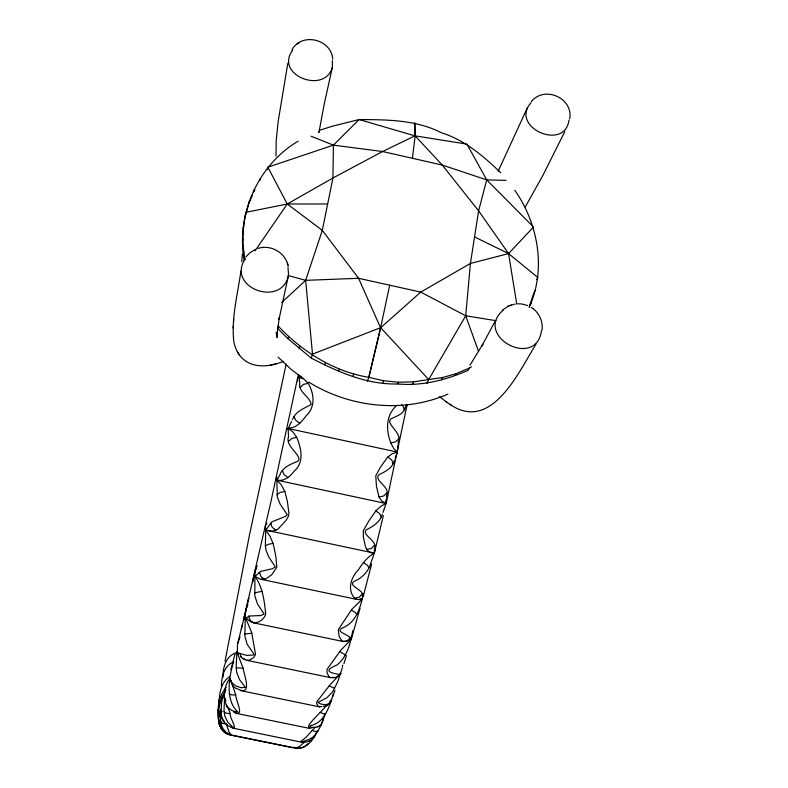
<?xml version="1.0" encoding="UTF-8"?>
<svg xmlns="http://www.w3.org/2000/svg" width="788" height="788" viewBox="0 0 788 788"><rect width="100%" height="100%" fill="white"/><g stroke="black" fill="none" stroke-linecap="round" stroke-linejoin="round"><path stroke-width="1.18" d="M218.995 705.93L219.005 707.289M239.995 636.921L237.474 644.466L237.375 652.789L246.792 655.429L253.795 654.936L253.815 653.882L247.156 644.308L244.792 635.877L245.432 612.837L246.23 608.464L247.915 604.613M352.748 630.705C350.611 642.791 347.232 656.808 337.106 664.905C323.572 670.539 328.537 672.666 339.904 674.538M219.005 705.506C219.182 695.292 220.049 683.097 229.377 676.882M223.083 677C222.728 667.515 225.92 655.872 236.104 652.848M500.764 172.808C483.418 156.024 464.753 140.067 441.31 132.709C415.857 119.717 386.997 119.707 359.092 119.549L333.413 145.15L332.94 177.999L322.302 230.362L305.655 280.351L312.501 354.127L311.299 358.156C338.239 371.975 366.893 384.83 397.822 383.943C422.161 386.219 445.988 380.003 468.151 370.33L469.303 368.055L471.401 366.834M394.236 461.039C392.375 467.964 385.578 471.559 379.58 474.386C371.985 479.606 390.976 486.935 386.672 495.248M383.027 512.387L386.307 502.882L385.687 500.932M405.16 408.036C403.397 414.212 396.512 416.163 391.38 418.635C383.963 423.077 403.092 432.957 398.255 441.92M231.081 735.155C215.873 732.663 217.163 713.376 220.344 702.197L219.231 699.793L219.458 704.068M240.901 271.171C237.68 294.426 231.16 317.997 233.819 341.637C235.031 348.188 238.035 354.492 243.059 358.973C254.041 368.843 270.481 366.627 283.079 361.534M228.816 679.808C221.921 690.101 221.724 711.19 237.858 711.909C225.299 700.739 228.717 677.769 233.415 662.442M218.759 713.13L220.266 716.824L218.759 713.13C218.503 720.025 219.054 728.329 225.338 732.623M374.487 548.812C378.191 540.43 360.559 534.904 366.499 529.664C373.226 526.453 380.171 521.814 382.328 514.239M374.477 549.305L374.27 553.117L370.636 563.637M363.564 593.462C360.697 605.992 356.964 621.24 344.07 627.238C331.856 631.799 351.044 634.448 351.231 639.492L360.067 608.306M226.186 687.392C217.596 697.39 216.552 712.352 219.478 724.871M244.083 260.129C236.154 214.247 257.853 165.145 298.061 141.21M241.749 261.714L242.369 254.307M219.369 712.273L218.256 709.702L218.65 717.701M386.662 495.425L386.573 496.982M245.235 259.449C241.601 243.955 242.763 227.762 245.935 212.297L287.256 204.013L327.68 203.974M228.185 733.254L229.899 734.771L226.048 732.288L223.083 728.811L221.329 725.049L220.551 720.695L221.615 701.98L223.408 694.918L225.9 689.717M256.583 566.887L254.898 572.768L254.839 596.102L257.587 604.15L264.118 613.99L260.769 615.556L249.392 616.009L246.782 617.565L245.373 617.418L251.628 632.39L255.539 654.326L253.716 657.487L249.56 660.127L246.546 660.265L242.901 658.404M221.398 685.944C221.546 676.656 224.196 665.436 233.888 661.772M386.504 498.282L386.041 503.512L381.165 506.063L375.984 510.693L369.03 520.671L363.258 530.777L363.386 537.101L365.465 546.764L367.435 550.408L370.971 552.733L374.438 552.674L383.342 515.657M398.167 443.349L398.226 442.541M233.179 327.966L233.307 326.084M233.632 321.1L233.76 319.219M398.078 444.728L397.379 452.085L395.182 458.517M569.675 118.929C573.654 98.224 544.478 85.203 531.427 101.534M542.036 330.28C543.149 322.036 539.553 313.329 532.777 308.443M238.459 653.932L236.912 651.863L236.173 667.012L236.696 672.253L239.483 679.581L245.383 687.392L241.108 687.688L235.789 685.924L231.16 682.3L229.929 678.901L231.347 681.265M225.87 700.69L224.541 698.099L224.028 710.451L224.757 715.957L227.84 722.31L233.189 727.482L228.116 725.778L223.93 721.975L221.507 716.4L220.827 709.427L221.852 711.682M569.015 120.16C564.484 152.005 509.196 126.858 531.043 102.726M478.572 351.507L465.708 315.791L470.426 263.448L478.602 210.839L486.708 179.891L466.949 144.115L415.138 135.851L412.449 158.28M541.425 330.94C535.791 369.799 473.164 335.836 503.207 310.137M342.642 665.22L342.356 667.298M374.793 551.285L374.684 548.369M318.943 132.522L324.154 104.38L332.408 67.088L332.349 60.587M276.135 332.536L277.12 337.55L277.159 332.132L277.051 334.014L279.287 317.643L279.001 319.445L288.546 274.854L287.984 267.428M225.053 661.181L249.333 535.673L286.152 364.154M243.177 228.412L243.65 225.762M249.274 201.137L248.781 203.836L252.357 195.129M242.537 240.941L242.901 238.961M254.071 189.809L253.697 191.868L254.908 189.731M243.236 254.288L243.709 251.697M287.856 63.158L278.154 121.529L276.174 140.953L276.017 156.073M259.941 180.285L260.276 178.462M267.368 169.558L267.831 167.184L333.413 145.15L382.564 151.523L442.265 165.056L486.708 179.891L506.083 180.363M407.199 404.421L386.337 502.655M298.347 374.645L270.629 502.961L243.433 620.392L246.792 606.839M469.303 368.055L456.163 373.679L442.59 377.521L428.682 379.54L380.624 327.641L389.705 285.217M342.169 668.332L337.973 681.127L332.772 691.765L326.961 697.666L318.056 702.394L320.056 703.783L323.829 704.63L327.109 704.393L329.788 703.073M529.3 307.182C546.36 269.191 538.253 223.772 514.81 190.292M333.117 694.287L331.167 701.024L329.817 703.063M319.041 132.236L319.485 130.355L332.053 126.277L359.092 119.549L415.069 135.881M367.336 381.254L368.823 377.334L380.624 327.641M311.299 358.156L287.994 338.732L277.652 328.527L278.243 326.114C302.198 351.537 333.925 371.66 368.823 377.334L380.663 327.749L420.753 292.092L470.426 263.448L508.555 253.598L533.515 227.033L486.708 179.891M255.952 568.059L252.544 582.096L253.372 578.727M241.335 628.982L244.457 616.206M247.846 602.002L248.781 598.2L245.817 610.168M242.399 624.618L237.671 643.441M288.3 276.322C280.735 307.478 226.826 287.709 244.871 259.341M371.641 564.041L363.268 596.27M332.408 67.088C325.109 94.816 274.066 75.195 292.594 50.314M287.994 338.732L288.467 336.919M235.031 654.04L230.923 669.652M220.344 702.197L222.226 696.69L225.26 691.687M299.263 348.651L299.913 346.287M245.117 216.907L248.476 204.929M324.823 715.002L321.74 723.473L323.405 718.794M529.162 307.044L533.368 294.328M343.883 663.752L346.444 655.557M324.676 364.874L325.414 362.559M338.584 371.01L339.175 369.267M316.658 731.776L316.352 732.653M330.576 700.68L331.571 699.852C327.916 710.224 323.119 722.724 311.093 725.521M332.694 696.848L334.989 690.406M352.837 376.487L353.654 374.201M321.731 706.462L319.583 706.875L318.066 706.097L316.697 703.645L316.835 701.744L330.241 684.565L340.81 673.385L340.071 674.548M406.5 404.599L406.096 405.653M316.155 733.204L315.594 734.613M394.305 460.852L394.522 460.3M370.468 564.08C368.272 571.694 362.293 577.584 355.221 580.874M405.229 407.879L405.761 406.51M382.692 383.007L383.598 380.742L398.541 382.239L413.611 381.835L428.682 379.54L465.708 315.791L495.918 320.667M397.822 383.943L398.541 382.239M315.515 734.81C313.713 740.021 307.625 743.311 302.316 741.666C306.365 740.572 312.225 738.76 315.259 734.721C318.066 731.668 320.273 726.684 321.583 723.719C322.341 727.698 306.148 728.614 310.738 725.62M527.349 107.818L498.164 171.242M299.785 375.521L297.49 378.959L297.618 381.008M412.616 384.081L413.611 381.835M426.889 383.431L428.682 379.54M292.575 419.443C295.52 411.267 304.296 408.47 311.112 404.471C310.649 397.083 297.933 392.296 299.765 382.889M441.507 379.777L442.59 377.521M291.698 421.265L288.142 428.505L288.506 436.542M564.75 131.694L542.902 175.379L525.291 206.889M374.576 545.06L371.424 548.458L366.706 549.443M455.316 375.393L456.163 373.679M354.442 581.278C347.341 585.356 361.603 589.434 362.332 593.797L359.111 597.284L354.442 598.151C346.937 588.912 351.182 577.141 358.678 569.458C362.657 563.016 367.622 556.939 374.27 553.117L265.704 530.107L265.349 526.128L266.846 523.271M386.76 492.825L383.707 495.977L378.989 497.011L376.447 486.324L375.768 475.794L380.555 467.057L387.322 457.532L392.207 453.671L397.467 452.174L396.65 452.302M350.493 637.246L348.769 639.61L346.7 640.94L343.194 641.511L341.884 640.969L339.135 636.359L338.298 629.671L351.842 609.291L362.519 598.979L362.332 593.797M314.579 735.578L314.028 736.613M398.383 439.143L395.468 441.901L390.789 442.905C385.756 429.864 385.864 415.355 396.64 405.426M494.972 321.504L481.832 345.981L482.808 344.287L469.914 365.268M536.736 279.641L537.869 277.524L508.555 253.598L474.534 236.922M533.732 293.156L535.042 290.723M530.127 304.887L531.112 303.065M279.73 475.194C282.459 467.442 290.408 464.221 297.47 461.413C304.404 456.833 284.557 446.422 288.516 436.926M279.573 475.479L276.874 480.168L277.277 496.962L280.026 503.906L287.315 514.82L285.414 516.376L271.959 521.823L265.704 530.107L265.379 545.995L266.058 550.27L268.688 556.781L275.337 566.956L272.421 568.69L260.897 571.379L258.523 573.181M329.67 703.132L327.05 705.802L323.238 706.472M313.703 737.194L310.59 741.912L307.093 745.172L302.375 747.566L296.899 748.482L298.297 748.373M300.169 387.519L303.498 384.347L308.216 383.342C314.304 393.734 315.604 407.209 306.02 415.916C303.262 419.63 300.356 423.481 296.249 425.766C295.106 427.874 285.069 428.248 287.965 429.056M535.998 344.198C519.292 370.656 491.761 433.311 449.958 404.333M321.287 724.103L319.662 725.906L317.219 726.861M311.989 740.001L310.551 741.065L308.482 741.104M288.684 441.221L291.964 438.394L296.721 437.379C301.203 448.313 304.532 462.201 294.288 471.027C291.659 474.297 288.782 477.735 284.744 479.252C282.183 480.769 273.988 481.429 276.923 477.036M291.934 49.851C301.715 31.904 331.384 39.095 332.733 59.139M314.52 736.859L311.132 738.996M255.174 250.692L287.256 204.013L332.94 177.999L382.564 151.523L415.02 135.822L414.754 122.859L415.138 135.851L442.265 165.056L478.602 210.839L508.555 253.598L516.77 304.129M333.826 677.276L330.546 677.65L328.714 676.429L326.971 672.45L327.069 669.308L340.633 650.376L351.231 639.492L346.365 641.452L342.672 641.363M276.933 494.766L280.124 492.421L284.862 491.466L287.364 501.345L288.96 513.53L288.378 516.445L285.936 520.464L277.908 529.191L272.037 531.319L265.704 530.107L270.018 536.303L273.308 544.006L275.899 556.82L276.805 567.301L271.702 574.767L265.457 579.15L260.276 579.121L255.076 576.402L258.444 573.28M317.988 730.949L315.88 731.599L312.225 730.476L305.951 737.391L300.849 741.459L301.765 742.227L303.478 741.912M312.156 727.846C299.095 730.21 325.04 709.407 325.868 705.733M256.967 566.345L257.39 565.823M308.197 743.577L304.335 746.935L299.263 748.521M246.102 256.73L249.589 253.027L255.499 249.333M312.225 730.476L314.806 727.718M265.379 545.995L268.442 544.252L273.131 543.434M304.621 741.981L299.686 746.394L295.589 748.295L230.717 735.115M329.739 701.684L331.571 699.852M338.633 675.493L340.81 673.385M338.2 675.858L335.176 677.65L331.807 677.7M281.73 302.494L305.655 280.351L358.589 278.292L420.753 292.092L465.708 315.791M502.616 309.979L508.467 306.059L515.096 304.04M295.667 748.373L296.731 748.206M325.651 713.741L323.622 713.79L319.938 712.332M248.919 616.127C250.013 627.75 264.108 621.899 265.654 613.842C264.443 600.948 262.68 587.326 255.076 576.402M297.037 44.118L297.943 43.498M298.504 43.104L299.341 42.532M254.494 592.96L261.99 591.256M447.88 394.138C403.289 413.552 349.734 407.573 308.768 382.101M301.341 376.349L299.066 377.166L299.686 382.121M508.467 306.059L509.393 305.695M510.348 305.311L511.215 304.966M312.501 354.127L380.535 327.719L358.589 278.292L322.302 230.362L287.256 204.013L267.831 167.184M258.021 248.407C270.008 244.388 284.192 251.894 287.659 264.029M270.304 365.169L275.948 363.839M244.644 634.015L251.845 633.237M294.318 747.408L292.2 747.428M239.798 653.38L241.394 657.586L245.176 659.773M293.688 747.418L295.096 747.674M237.74 689.027C253.027 696.7 243.945 674.39 243.029 668.096L236.164 667.919M233.484 711.919C245.974 718.686 235.287 699.586 235.76 695.026L231.573 694.858L229.269 693.923M230.579 726.94C239.828 732.515 229.081 717.09 230.194 713.672L226.176 713.219L224.058 711.702M334.733 688.308L329.177 685.905M517.805 303.784L521.774 303.961L527.625 305.537M231.12 735.076L228.816 731.313L226.373 724.054L222.521 723.335L220.591 721.306M390.424 405.603L391.045 405.623M383.776 405.436L384.317 405.456M254.366 622.963L250.062 621.397L245.373 617.418M223.408 697.794L221.832 697.341M343.302 641.53L253.263 622.766M235.799 713.268L309.595 728.398M233.002 728.161L301.568 742.178M230.401 734.83L291.176 747.231M240.507 690.593L319.583 706.875M246.831 660.324L330.546 677.65M360.126 598.476C365.898 599.392 355.93 600.633 354.442 598.151M261.252 579.338L356.994 599.451M302.651 377.945L299.066 377.166L304.01 379.117L308.216 383.342M368.823 377.334L383.598 380.742M288.142 275.505L305.655 280.351M264.807 579.328L260.956 576.658L259.36 572.147M276.145 530.245L272.264 527.438L270.599 522.996M311.033 136.216L333.413 145.15M287.955 477.528L284.054 474.642L282.301 470.446M387.794 457.01L391.656 459.877L393.173 463.718M229.495 709.161L227.111 707.289L226.225 704.6M299.765 423.235L295.845 420.359L293.993 416.566M375.827 510.89L379.668 513.668L381.234 517.007M363.504 562.543L367.316 565.154L368.961 567.892M351.32 609.981L355.112 612.355L356.836 614.404M339.746 651.518L345.331 654.946M220.975 725.787L218.818 723.118M224.344 721.404L222.62 719.877L221.96 717.917M439.369 396.591L447.21 402.51M445.929 401.673L451.288 405.209M225.486 732.633L228.175 734.18L225.171 732.407M532.944 308.561L531.26 307.409M302.887 378.27L291.077 369.345L278.065 357.053M221.034 725.669L219.419 723.226M224.866 732.18L221.428 728.595M219.537 722.537L218.532 721.03M401.516 404.599L403.466 406.982L404.293 410.164M228.884 734.012L229.377 734.593L227.515 733.362M241.463 657.202L240.941 656.709M236.932 688.298C236.952 689.756 231.239 685.855 232.214 683.048M237.326 351.763L238.094 352.955M238.478 353.566L239.247 354.758M221.073 728.063L220.404 726.92M221.891 684.831L221.526 684.122L221.645 685.885M220.285 726.694L219.655 725.324M236.912 651.863L243.029 668.096M296.721 437.379L292.791 431.824L288.142 428.505L397.379 452.085L393.803 448.668L390.789 442.905M229.929 678.901L231.189 681.876M378.989 497.011L381.973 501.217L386.041 503.512L276.874 480.168L281.227 484.768L284.862 491.466M221.526 684.122L221.871 684.959M224.541 698.099L225.545 700.581M219.231 699.793L220.295 702.472M218.256 709.702L219.369 712.45M220.827 709.427L221.792 711.84M231.603 682.91L232.027 683.974M232.233 684.516L235.76 695.026M228.284 707.949L230.194 713.672M287.945 264.985L288.241 265.999L287.374 263.064"/></g></svg>
